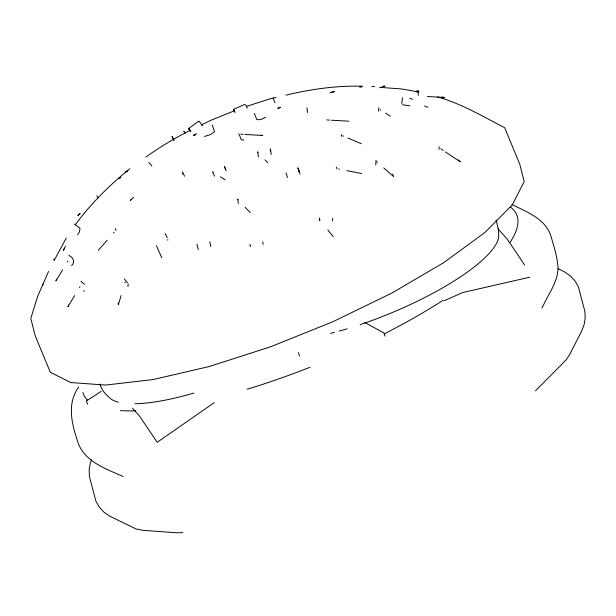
<?xml version="1.0" encoding="UTF-8"?>
<svg xmlns="http://www.w3.org/2000/svg" width="616" height="616" viewBox="0 0 616 616"><rect width="100%" height="100%" fill="white"/><g stroke="black" fill="none" stroke-linecap="round" stroke-linejoin="round"><path stroke-width="0.92" d="M199.207 121.321L202.687 125.903M378.64 111.296L378.701 107.823M375.768 164.949L376.022 160.283M167.768 240.217L167.852 239.524M438.946 149.341L439.262 146.777M401.786 103.611L402.541 97.698M224.586 166.79L225.633 169.562M121.082 295.611L118.364 304.697L118.156 302.88M124.886 282.906L125.14 282.043M127.974 286.609L128.19 283.876M182.375 174.105L182.644 173.342M91.638 459.752L90.306 463.07L89.12 469.892L89.459 476.661L95.834 501L99.114 506.891L103.704 511.95L109.425 515.992L136.121 528.975L143.004 530.353L176.53 532.748L182.813 532.701M297.982 168.237L299.237 171.98M56.718 279.187L55.894 280.881L62.663 269.816M68.715 304.974L67.891 306.668L74.659 295.603M42.381 285.547L43.228 283.822M65.435 246.169L63.325 250.412L64.21 248.779M48.564 271.394L37.715 296.219L30.8 318.41L35.204 335.797L50.312 372.264L70.709 382.551L105.713 385.054L152.945 379.595L209.178 366.543L270.578 346.793L332.963 321.691L392.084 292.947L443.913 262.516L484.915 232.471L512.289 204.866L524.185 181.581L519.781 164.195L504.673 127.728C482.852 116.424 461.407 103.665 437.622 96.889M54.208 260.345L66.274 238.053M78.64 387.11C66.174 404.265 72.226 425.718 78.494 443.943C85.94 462.37 106.583 469.061 123.131 476.491M270.324 149.38L270.47 151.29M541.911 307.977L543.597 304.835C549.118 292.715 558.196 281.335 557.996 267.398C557.295 256.194 553.591 245.468 550.512 234.75C544.221 218.141 526.48 211.835 511.95 204.535M67.498 261.908L67.953 261.161M79.495 287.695L79.957 286.948M75.129 224.948C90.683 203.927 109.44 185.054 129.876 168.769M77.608 234.819L79.441 231.924L80.034 228.297L74.49 224.078M71.656 265.581C75.506 262.154 73.212 257.226 68.915 255.424M83.661 291.368L84.223 290.69M98.275 250.342L107.13 240.217M113.452 232.987L114.052 232.301M535.466 390.798L565.904 360.183L569.669 354.523L581.342 331.662L584.014 325.025L585.2 318.202L584.861 311.434L578.486 287.095L575.205 281.196L570.624 276.145L564.895 272.103L558.081 268.668M133.703 197.297L130.23 200.493L131.67 199.284M79.972 213.629L77.839 215.492L80.08 213.69M145.907 157.018C160.068 146.985 175.006 137.938 190.544 130.207M198.722 121.198L188.704 128.482L190.698 131.246M214.252 402.641L157.203 442.303L139.501 416.016L132.44 408.138M101.209 391.383L86.332 401.039L87.68 404.296M127.72 170.64L125.294 172.126L127.042 171.356M265.673 117.333C263.024 118.595 259.783 120.474 256.803 119.473L254.285 113.39M201.47 124.894L211.558 119.989L234.611 110.718M196.82 133.764L193.393 135.381L195.234 134.912M120.705 177.331L118.988 178.132L120.828 177.67M244.991 104.296L233.687 109.301L235.019 112.605M444.159 300.747L462.585 292.585L529.706 277.215M277.985 108.454L280.627 107.323L277.862 108.062M246.223 106.483L269.623 98.953L275.991 97.474M329.991 92.854L334.573 91.445L331.924 92.261M379.495 87.734L384.969 86.117L383.09 86.194M285.993 95.157C311.065 89.135 336.983 85.447 362.77 86.232M243.828 140.094L241.372 139.801L238.854 133.726M204.512 136.436L210.495 134.596L214.607 131.554L212.174 124.94M359.605 87.149L361.484 87.072M371.818 86.656L374.636 86.54M427.381 96.466L444.752 97.567L442.057 96.851M329.468 120.112L326.842 119.889M331.316 120.212L348.879 121.198M243.251 134.35L240.633 134.134M245.106 134.457L262.67 135.443L260.891 135.235M439.778 97.574L443.543 97.829M381.25 87.48L401.047 88.897L419.042 92.015M409.94 105.852L402.502 104.751M190.583 131.069L188.719 128.706L190.706 131.462M346.823 170.64L361.646 173.543M338.584 168.907L339.416 169.192M409.694 98.26L412.597 99.291M424.516 105.998L427.997 107.307M348.017 138.046L361.261 143.736M364.664 322.438L383.768 332.886L385.115 336.144M342.927 135.766L343.605 136.144M385.531 113.167L390.398 116.147M172.18 136.629L173.889 140.125M220.328 176.784L225.21 179.849M443.097 150.381L440.871 148.795M445.437 151.944L460.291 161.808L458.358 159.867M53.338 259.013L54.793 260.029M233.864 109.779L234.758 111.642M380.026 109.679L380.673 110.195M383.76 167.937L393.678 176.653L392.585 174.097M80.912 281.212L84.477 284.33M265.103 159.86L267.667 162.593M245.137 207.253L250.273 212.705M213.013 172.195L212.674 171.818L214.468 176.161M497.982 228.752L506.968 238.777L524.67 265.065M148.91 162.578L151.859 166.074M376.846 161.708L377.377 162.339M327.804 229.953L333.187 236.583M124.432 279.002L127.512 282.844M96.735 195.857L98.406 197.944M258.042 152.36L257.704 151.798L258.412 157.003M238.084 199.746L237.745 199.184L238.33 203.526M319.65 219.673L320.027 220.382M165.065 233.58L167.282 237.707M115.192 228.582L116.062 230.299M182.498 171.895L184.554 176.214M185.116 133.772L183.907 131.2L183.945 131.685M172.08 136.444L173.997 140.456M156.441 245.692L161.792 257.85M245.776 104.759L247.209 108.231M224.501 166.574L226.195 170.74M298.26 352.699L299.607 355.948M273.211 98.083L274.959 102.887M99.807 383.991C101.463 389.197 104.751 393.817 109.001 397.22A130.546 34.45 -22.5 0 0 118.272 402.171M336.282 167.159L336.898 168.853M298.46 169.492L300.046 174.12M297.767 167.66L299.091 171.518M285.94 172.904L287.526 177.531M198.221 249.557L197.012 244.167M496.142 220.051L498.613 230.43L498.69 237.46A130.546 34.45 -22.5 0 1 360.075 324.686M262.678 241.926L263.194 244.329M249.911 244.29L250.419 246.693M209.786 241.803L210.803 246.608M270.609 150.189L271.194 154.531M270.193 149.01L270.547 151.613M307.03 107.754L307.507 112.543M341.518 134.642L341.664 136.49M332.563 218.318L332.709 220.913M319.396 218.018L319.542 220.613M418.172 90.298L418.233 95.388M416.963 90.552L416.978 92.254M510.618 207.199A234.45 61.862 -22.5 0 1 510.071 242.319M443.081 300.292A234.45 61.862 -22.5 0 1 384.322 333.834M310.056 367.221A234.45 61.862 -22.5 0 1 247.178 389.243M135.882 410.81A234.45 61.862 -22.5 0 1 120.466 410.61M87.672 400.261A234.45 61.862 -22.5 0 1 82.852 392.454M347.193 328.798A130.546 34.45 -22.5 0 1 339.17 331.123M334.373 332.424A130.546 34.45 -22.5 0 1 330.569 333.41M193.878 393.062A130.546 34.45 -22.5 0 1 134.896 403.757"/></g></svg>
